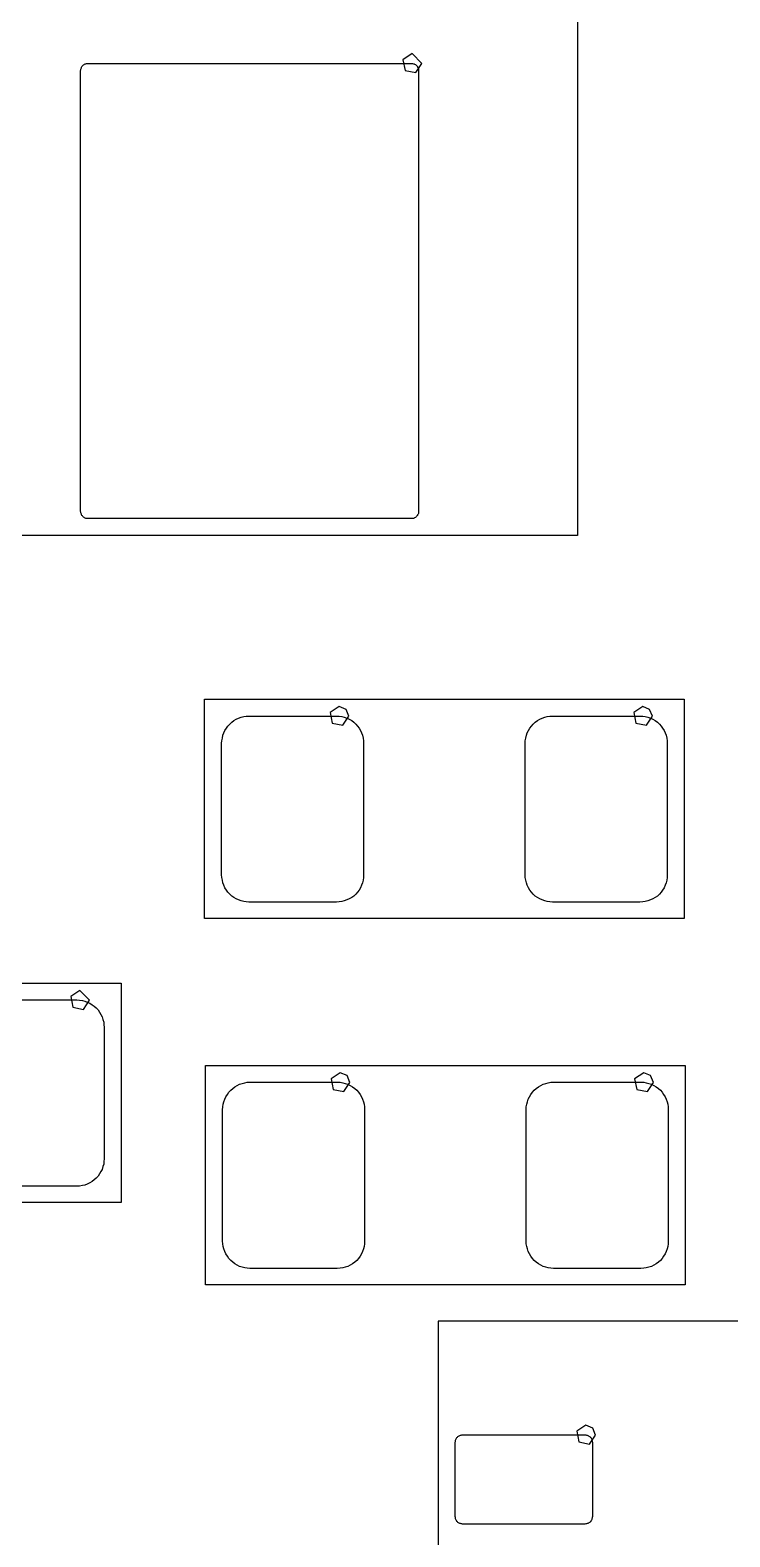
# Model space of a CAD drawing. Extents: x 114 to 258, y 8 to 198.
# Drawn here: x 138.16 to 145.3, y 135.54 to 150.92 of the extents above; entities that cross this region are included whole.
import ezdxf

# ---------------------------------------------------------------- set-up
doc = ezdxf.new("R2010")
doc.units = 0

msp = doc.modelspace()

# ---------------------------------------------------------------- linework, layer by layer
at = {"layer": 'Layer 1', "color": 7}
for points in [[(143.74876, 159.56006), (143.74876, 145.76024)], [(142.058644, 150.680906), (141.966256, 150.619174), (141.987933, 150.510195), (142.096912, 150.488518), (142.158644, 150.580906), (142.058644, 150.680906), (142.058644, 150.680906)], [(138.67384, 150.5075), (138.67638, 150.51512)], [(138.67384, 146.00662), (138.67384, 150.5075)], [(138.67638, 150.52274), (138.67892, 150.53036)], [(138.67638, 150.51512), (138.67638, 150.52274)], [(138.67892, 150.53036), (138.68146, 150.53544)], [(138.68146, 150.53544), (138.684, 150.54306)], [(138.684, 150.54306), (138.68654, 150.54814)], [(138.68654, 150.54814), (138.69162, 150.55576)], [(138.69162, 150.55576), (138.6967, 150.56084)], [(138.6967, 150.56084), (138.70178, 150.56592)], [(138.70178, 150.56592), (138.7094, 150.571)], [(138.7094, 150.571), (138.71448, 150.57354)], [(138.71448, 150.57354), (138.7221, 150.57608)], [(138.7221, 150.57608), (138.72718, 150.57862)], [(138.72718, 150.57862), (138.7348, 150.58116)], [(138.7348, 150.58116), (138.74242, 150.58116)], [(138.74242, 150.58116), (138.75004, 150.58116)], [(138.75004, 150.58116), (142.0495, 150.58116)], [(142.0495, 150.58116), (142.05712, 150.58116)], [(142.05712, 150.58116), (142.06474, 150.58116)], [(142.06474, 150.58116), (142.07236, 150.57862)], [(142.07236, 150.57862), (142.07998, 150.57608)], [(142.07998, 150.57608), (142.08506, 150.57354)], [(142.08506, 150.57354), (142.09268, 150.571)], [(142.09268, 150.571), (142.09776, 150.56592)], [(142.09776, 150.56592), (142.10284, 150.56084)], [(142.10284, 150.56084), (142.10792, 150.55576)], [(142.10792, 150.55576), (142.113, 150.54814)], [(142.113, 150.54814), (142.11554, 150.54306)], [(142.11554, 150.54306), (142.12062, 150.53544)], [(142.12062, 150.53544), (142.12316, 150.53036)], [(142.12316, 150.53036), (142.12316, 150.52274)], [(142.12316, 150.52274), (142.1257, 150.51512)], [(142.1257, 150.51512), (142.1257, 150.5075)], [(142.1257, 150.5075), (142.1257, 146.00662)], [(138.67638, 145.999), (138.67384, 146.00662)], [(142.1257, 146.00662), (142.1257, 145.999)], [(138.67638, 145.99392), (138.67638, 145.999)], [(138.67892, 145.9863), (138.67638, 145.99392)], [(138.68146, 145.97868), (138.67892, 145.9863)], [(138.684, 145.97106), (138.68146, 145.97868)], [(138.68654, 145.96598), (138.684, 145.97106)], [(138.69162, 145.9609), (138.68654, 145.96598)], [(138.6967, 145.95328), (138.69162, 145.9609)], [(138.70178, 145.9482), (138.6967, 145.95328)], [(138.7094, 145.94566), (138.70178, 145.9482)], [(138.71448, 145.94058), (138.7094, 145.94566)], [(138.7221, 145.93804), (138.71448, 145.94058)], [(138.72718, 145.9355), (138.7221, 145.93804)], [(138.7348, 145.93296), (138.72718, 145.9355)], [(138.74242, 145.93296), (138.7348, 145.93296)], [(138.75004, 145.93296), (138.74242, 145.93296)], [(142.0495, 145.93296), (138.75004, 145.93296)], [(142.05712, 145.93296), (142.0495, 145.93296)], [(142.06474, 145.93296), (142.05712, 145.93296)], [(142.07236, 145.9355), (142.06474, 145.93296)], [(142.07998, 145.93804), (142.07236, 145.9355)], [(142.08506, 145.94058), (142.07998, 145.93804)], [(142.09268, 145.94566), (142.08506, 145.94058)], [(142.09776, 145.9482), (142.09268, 145.94566)], [(142.10284, 145.95328), (142.09776, 145.9482)], [(142.10792, 145.9609), (142.10284, 145.95328)], [(142.113, 145.96598), (142.10792, 145.9609)], [(142.11554, 145.97106), (142.113, 145.96598)], [(142.12062, 145.97868), (142.11554, 145.97106)], [(142.12316, 145.9863), (142.12062, 145.97868)], [(142.1257, 145.999), (142.12316, 145.99392)], [(142.12316, 145.99392), (142.12316, 145.9863)], [(143.74876, 145.76024), (137.04824, 145.76024)], [(139.93876, 141.84864), (139.93876, 144.08892)], [(139.93876, 144.08892), (144.83842, 144.08892)], [(141.314678, 144.01493), (141.22229, 143.953198), (141.243967, 143.844219), (141.352946, 143.822542), (141.414678, 143.91493), (141.385389, 143.985641), (141.314678, 144.01493), (141.314678, 144.01493)], [(144.414748, 144.01493), (144.32236, 143.953198), (144.344037, 143.844219), (144.453016, 143.822542), (144.514748, 143.91493), (144.485459, 143.985641), (144.414748, 144.01493), (144.414748, 144.01493)], [(144.83842, 144.08892), (144.83842, 141.84864)], [(140.19784, 143.83492), (140.21816, 143.85524)], [(140.21816, 143.85524), (140.23848, 143.87048)], [(140.23848, 143.87048), (140.26134, 143.88572)], [(140.26134, 143.88572), (140.28674, 143.89588)], [(140.28674, 143.89588), (140.31214, 143.90604)], [(140.31214, 143.90604), (140.34008, 143.91112)], [(140.34008, 143.91112), (140.36548, 143.9162)], [(140.36548, 143.9162), (140.39342, 143.9162)], [(140.39342, 143.9162), (141.2875, 143.9162)], [(141.2875, 143.9162), (141.3129, 143.9162)], [(141.3129, 143.9162), (141.34084, 143.91112)], [(141.34084, 143.91112), (141.36624, 143.90604)], [(141.36624, 143.90604), (141.39418, 143.89588)], [(141.39418, 143.89588), (141.41704, 143.88572)], [(141.41704, 143.88572), (141.44244, 143.87048)], [(141.44244, 143.87048), (141.46276, 143.85524)], [(141.46276, 143.85524), (141.48308, 143.83492)], [(143.29664, 143.83492), (143.31696, 143.85524)], [(143.31696, 143.85524), (143.33982, 143.87048)], [(143.33982, 143.87048), (143.36268, 143.88572)], [(143.36268, 143.88572), (143.38808, 143.89588)], [(143.38808, 143.89588), (143.41348, 143.90604)], [(143.41348, 143.90604), (143.43888, 143.91112)], [(143.43888, 143.91112), (143.46682, 143.9162)], [(143.46682, 143.9162), (143.49476, 143.9162)], [(143.49476, 143.9162), (144.3863, 143.9162)], [(144.3863, 143.9162), (144.41424, 143.9162)], [(144.41424, 143.9162), (144.43964, 143.91112)], [(144.43964, 143.91112), (144.46758, 143.90604)], [(144.46758, 143.90604), (144.49298, 143.89588)], [(144.49298, 143.89588), (144.51838, 143.88572)], [(144.51838, 143.88572), (144.54124, 143.87048)], [(144.54124, 143.87048), (144.5641, 143.85524)], [(144.5641, 143.85524), (144.58442, 143.83492)], [(140.12164, 143.69268), (140.12672, 143.72062)], [(140.12672, 143.72062), (140.13688, 143.74602)], [(140.13688, 143.74602), (140.14704, 143.76888)], [(140.14704, 143.76888), (140.16228, 143.79428)], [(140.16228, 143.79428), (140.17752, 143.8146)], [(140.17752, 143.8146), (140.19784, 143.83492)], [(141.48308, 143.83492), (141.50086, 143.8146)], [(141.50086, 143.8146), (141.51864, 143.79428)], [(141.51864, 143.79428), (141.53134, 143.76888)], [(141.53134, 143.76888), (141.54404, 143.74602)], [(141.54404, 143.74602), (141.5542, 143.72062)], [(141.5542, 143.72062), (141.55928, 143.69268)], [(143.22044, 143.69268), (143.22806, 143.72062)], [(143.22806, 143.72062), (143.23568, 143.74602)], [(143.23568, 143.74602), (143.24838, 143.76888)], [(143.24838, 143.76888), (143.26108, 143.79428)], [(143.26108, 143.79428), (143.27886, 143.8146)], [(143.27886, 143.8146), (143.29664, 143.83492)], [(144.58442, 143.83492), (144.6022, 143.8146)], [(144.6022, 143.8146), (144.61744, 143.79428)], [(144.61744, 143.79428), (144.63268, 143.76888)], [(144.63268, 143.76888), (144.64284, 143.74602)], [(144.64284, 143.74602), (144.653, 143.72062)], [(144.653, 143.72062), (144.66062, 143.69268)], [(140.11402, 143.63934), (140.11656, 143.66474)], [(140.11402, 142.29568), (140.11402, 143.63934)], [(140.11656, 143.66474), (140.12164, 143.69268)], [(141.55928, 143.69268), (141.56436, 143.66474)], [(141.56436, 143.66474), (141.56436, 143.63934)], [(141.56436, 143.63934), (141.56436, 142.29568)], [(143.21536, 143.66474), (143.22044, 143.69268)], [(143.21536, 143.63934), (143.21536, 143.66474)], [(143.21536, 142.29568), (143.21536, 143.63934)], [(144.66062, 143.69268), (144.66316, 143.66474)], [(144.66316, 143.66474), (144.6657, 143.63934)], [(144.6657, 143.63934), (144.6657, 142.29568)], [(140.11656, 142.26774), (140.11402, 142.29568)], [(140.12164, 142.24234), (140.11656, 142.26774)], [(140.12672, 142.2144), (140.12164, 142.24234)], [(140.13688, 142.189), (140.12672, 142.2144)], [(140.14704, 142.1636), (140.13688, 142.189)], [(140.16228, 142.14074), (140.14704, 142.1636)], [(141.53134, 142.1636), (141.51864, 142.14074)], [(141.54404, 142.189), (141.53134, 142.1636)], [(141.5542, 142.2144), (141.54404, 142.189)], [(141.55928, 142.24234), (141.5542, 142.2144)], [(141.56436, 142.26774), (141.55928, 142.24234)], [(141.56436, 142.29568), (141.56436, 142.26774)], [(143.21536, 142.26774), (143.21536, 142.29568)], [(143.22044, 142.24234), (143.21536, 142.26774)], [(143.22806, 142.2144), (143.22044, 142.24234)], [(143.23568, 142.189), (143.22806, 142.2144)], [(143.24838, 142.1636), (143.23568, 142.189)], [(143.26108, 142.14074), (143.24838, 142.1636)], [(144.63268, 142.1636), (144.61744, 142.14074)], [(144.64284, 142.189), (144.63268, 142.1636)], [(144.653, 142.2144), (144.64284, 142.189)], [(144.66062, 142.24234), (144.653, 142.2144)], [(144.66316, 142.26774), (144.66062, 142.24234)], [(144.6657, 142.29568), (144.66316, 142.26774)], [(140.17752, 142.12042), (140.16228, 142.14074)], [(140.19784, 142.1001), (140.17752, 142.12042)], [(140.21816, 142.07978), (140.19784, 142.1001)], [(140.23848, 142.06454), (140.21816, 142.07978)], [(140.26134, 142.0493), (140.23848, 142.06454)], [(140.28674, 142.03914), (140.26134, 142.0493)], [(140.31214, 142.02898), (140.28674, 142.03914)], [(140.34008, 142.0239), (140.31214, 142.02898)], [(140.36548, 142.01882), (140.34008, 142.0239)], [(140.39342, 142.01628), (140.36548, 142.01882)], [(141.2875, 142.01628), (140.39342, 142.01628)], [(141.3129, 142.01882), (141.2875, 142.01628)], [(141.34084, 142.0239), (141.3129, 142.01882)], [(141.36624, 142.02898), (141.34084, 142.0239)], [(141.39418, 142.03914), (141.36624, 142.02898)], [(141.41704, 142.0493), (141.39418, 142.03914)], [(141.44244, 142.06454), (141.41704, 142.0493)], [(141.46276, 142.07978), (141.44244, 142.06454)], [(141.48308, 142.1001), (141.46276, 142.07978)], [(141.50086, 142.12042), (141.48308, 142.1001)], [(141.51864, 142.14074), (141.50086, 142.12042)], [(143.27886, 142.12042), (143.26108, 142.14074)], [(143.29664, 142.1001), (143.27886, 142.12042)], [(143.31696, 142.07978), (143.29664, 142.1001)], [(143.33982, 142.06454), (143.31696, 142.07978)], [(143.36268, 142.0493), (143.33982, 142.06454)], [(143.38808, 142.03914), (143.36268, 142.0493)], [(143.41348, 142.02898), (143.38808, 142.03914)], [(143.43888, 142.0239), (143.41348, 142.02898)], [(143.46682, 142.01882), (143.43888, 142.0239)], [(143.49476, 142.01628), (143.46682, 142.01882)], [(144.3863, 142.01628), (143.49476, 142.01628)], [(144.41424, 142.01882), (144.3863, 142.01628)], [(144.43964, 142.0239), (144.41424, 142.01882)], [(144.46758, 142.02898), (144.43964, 142.0239)], [(144.49298, 142.03914), (144.46758, 142.02898)], [(144.51838, 142.0493), (144.49298, 142.03914)], [(144.54124, 142.06454), (144.51838, 142.0493)], [(144.5641, 142.07978), (144.54124, 142.06454)], [(144.58442, 142.1001), (144.5641, 142.07978)], [(144.6022, 142.12042), (144.58442, 142.1001)], [(144.61744, 142.14074), (144.6022, 142.12042)], [(144.83842, 141.84864), (139.93876, 141.84864)], [(134.1882, 141.18824), (139.08786, 141.18824)], [(138.66495, 141.115012), (138.572562, 141.05328), (138.594239, 140.944301), (138.703218, 140.922624), (138.76495, 141.015012), (138.66495, 141.115012), (138.66495, 141.115012)], [(139.08786, 141.18824), (139.08786, 138.9505)], [(137.7442, 141.01806), (138.63574, 141.01806)], [(138.63574, 141.01806), (138.66368, 141.01552)], [(138.66368, 141.01552), (138.69162, 141.01298)], [(138.69162, 141.01298), (138.71702, 141.00536)], [(138.71702, 141.00536), (138.74242, 140.9952)], [(138.74242, 140.9952), (138.76782, 140.98504)], [(138.76782, 140.98504), (138.79068, 140.9698)], [(138.79068, 140.9698), (138.81354, 140.95456)], [(138.81354, 140.95456), (138.83386, 140.93678)], [(138.83386, 140.93678), (138.85164, 140.91646)], [(138.85164, 140.91646), (138.86688, 140.8936)], [(138.86688, 140.8936), (138.88212, 140.87074)], [(138.88212, 140.87074), (138.89482, 140.84534)], [(138.89482, 140.84534), (138.90244, 140.81994)], [(138.90244, 140.81994), (138.91006, 140.792)], [(138.91006, 140.792), (138.9126, 140.7666)], [(138.9126, 140.7666), (138.91514, 140.73866)], [(138.91514, 140.73866), (138.91514, 139.395)], [(139.94892, 138.10976), (139.94892, 140.35004)], [(139.94892, 140.35004), (144.84858, 140.35004)], [(144.84858, 140.35004), (144.84858, 138.10976)], [(140.2969, 140.157), (140.3223, 140.16462)], [(140.3223, 140.16462), (140.35024, 140.17224)], [(140.35024, 140.17224), (140.37564, 140.17732)], [(140.37564, 140.17732), (140.40358, 140.17732)], [(140.40358, 140.17732), (141.29512, 140.17732)], [(141.324838, 140.275034), (141.23245, 140.213302), (141.254127, 140.104323), (141.363106, 140.082646), (141.424838, 140.175034), (141.395549, 140.245745), (141.324838, 140.275034), (141.324838, 140.275034)], [(141.29512, 140.17732), (141.32306, 140.17732)], [(141.32306, 140.17732), (141.351, 140.17224)], [(141.351, 140.17224), (141.3764, 140.16462)], [(141.3764, 140.16462), (141.4018, 140.157)], [(143.39824, 140.157), (143.42364, 140.16462)], [(143.42364, 140.16462), (143.44904, 140.17224)], [(143.44904, 140.17224), (143.47698, 140.17732)], [(143.47698, 140.17732), (143.50492, 140.17732)], [(143.50492, 140.17732), (144.39646, 140.17732)], [(144.424654, 140.275034), (144.332266, 140.213302), (144.353943, 140.104323), (144.462922, 140.082646), (144.524654, 140.175034), (144.495365, 140.245745), (144.424654, 140.275034), (144.424654, 140.275034)], [(144.39646, 140.17732), (144.4244, 140.17732)], [(144.4244, 140.17732), (144.4498, 140.17224)], [(144.4498, 140.17224), (144.47774, 140.16462)], [(144.47774, 140.16462), (144.50314, 140.157)], [(140.13688, 139.9792), (140.14704, 140.0046)], [(140.14704, 140.0046), (140.1572, 140.03)], [(140.1572, 140.03), (140.17244, 140.05286)], [(140.17244, 140.05286), (140.18768, 140.07572)], [(140.18768, 140.07572), (140.208, 140.09604)], [(140.208, 140.09604), (140.22832, 140.11382)], [(140.22832, 140.11382), (140.24864, 140.1316)], [(140.24864, 140.1316), (140.2715, 140.1443)], [(140.2715, 140.1443), (140.2969, 140.157)], [(141.4018, 140.157), (141.4272, 140.1443)], [(141.4272, 140.1443), (141.45006, 140.1316)], [(141.45006, 140.1316), (141.47292, 140.11382)], [(141.47292, 140.11382), (141.49324, 140.09604)], [(141.49324, 140.09604), (141.51102, 140.07572)], [(141.51102, 140.07572), (141.5288, 140.05286)], [(141.5288, 140.05286), (141.5415, 140.03)], [(141.5415, 140.03), (141.5542, 140.0046)], [(141.5542, 140.0046), (141.56436, 139.9792)], [(143.23822, 139.9792), (143.24584, 140.0046)], [(143.24584, 140.0046), (143.25854, 140.03)], [(143.25854, 140.03), (143.27124, 140.05286)], [(143.27124, 140.05286), (143.28902, 140.07572)], [(143.28902, 140.07572), (143.3068, 140.09604)], [(143.3068, 140.09604), (143.32712, 140.11382)], [(143.32712, 140.11382), (143.34998, 140.1316)], [(143.34998, 140.1316), (143.37284, 140.1443)], [(143.37284, 140.1443), (143.39824, 140.157)], [(144.50314, 140.157), (144.52854, 140.1443)], [(144.52854, 140.1443), (144.5514, 140.1316)], [(144.5514, 140.1316), (144.57426, 140.11382)], [(144.57426, 140.11382), (144.59458, 140.09604)], [(144.59458, 140.09604), (144.61236, 140.07572)], [(144.61236, 140.07572), (144.6276, 140.05286)], [(144.6276, 140.05286), (144.64284, 140.03)], [(144.64284, 140.03), (144.653, 140.0046)], [(144.653, 140.0046), (144.66316, 139.9792)], [(140.12418, 139.89792), (140.12672, 139.92586)], [(140.12418, 138.5568), (140.12418, 139.89792)], [(140.12672, 139.92586), (140.12926, 139.9538)], [(140.12926, 139.9538), (140.13688, 139.9792)], [(141.56436, 139.9792), (141.56944, 139.9538)], [(141.56944, 139.9538), (141.57452, 139.92586)], [(141.57452, 139.92586), (141.57452, 139.89792)], [(141.57452, 139.89792), (141.57452, 138.5568)], [(143.22552, 139.92586), (143.2306, 139.9538)], [(143.22552, 139.89792), (143.22552, 139.92586)], [(143.22552, 138.5568), (143.22552, 139.89792)], [(143.2306, 139.9538), (143.23822, 139.9792)], [(144.66316, 139.9792), (144.67078, 139.9538)], [(144.67078, 139.9538), (144.67332, 139.92586)], [(144.67332, 139.92586), (144.67586, 139.89792)], [(144.67586, 139.89792), (144.67586, 138.5568)], [(138.91514, 139.395), (138.9126, 139.3696)], [(138.86688, 139.2426), (138.85164, 139.21974)], [(138.88212, 139.26546), (138.86688, 139.2426)], [(138.89482, 139.28832), (138.88212, 139.26546)], [(138.90244, 139.31626), (138.89482, 139.28832)], [(138.91006, 139.34166), (138.90244, 139.31626)], [(138.9126, 139.3696), (138.91006, 139.34166)], [(138.63574, 139.11814), (137.7442, 139.11814)], [(138.66368, 139.11814), (138.63574, 139.11814)], [(138.69162, 139.12322), (138.66368, 139.11814)], [(138.71702, 139.1283), (138.69162, 139.12322)], [(138.74242, 139.13846), (138.71702, 139.1283)], [(138.76782, 139.15116), (138.74242, 139.13846)], [(138.79068, 139.16386), (138.76782, 139.15116)], [(138.81354, 139.18164), (138.79068, 139.16386)], [(138.83386, 139.19942), (138.81354, 139.18164)], [(138.85164, 139.21974), (138.83386, 139.19942)], [(139.08786, 138.9505), (134.1882, 138.9505)], [(140.12672, 138.52886), (140.12418, 138.5568)], [(140.12926, 138.50092), (140.12672, 138.52886)], [(140.13688, 138.47552), (140.12926, 138.50092)], [(140.14704, 138.45012), (140.13688, 138.47552)], [(141.56436, 138.47552), (141.5542, 138.45012)], [(141.56944, 138.50092), (141.56436, 138.47552)], [(141.57452, 138.52886), (141.56944, 138.50092)], [(141.57452, 138.5568), (141.57452, 138.52886)], [(143.22552, 138.52886), (143.22552, 138.5568)], [(143.2306, 138.50092), (143.22552, 138.52886)], [(143.23822, 138.47552), (143.2306, 138.50092)], [(143.24584, 138.45012), (143.23822, 138.47552)], [(144.66316, 138.47552), (144.653, 138.45012)], [(144.67078, 138.50092), (144.66316, 138.47552)], [(144.67332, 138.52886), (144.67078, 138.50092)], [(144.67586, 138.5568), (144.67332, 138.52886)], [(140.1572, 138.42472), (140.14704, 138.45012)], [(140.17244, 138.40186), (140.1572, 138.42472)], [(140.18768, 138.379), (140.17244, 138.40186)], [(140.208, 138.35868), (140.18768, 138.379)], [(140.22832, 138.3409), (140.208, 138.35868)], [(140.24864, 138.32566), (140.22832, 138.3409)], [(140.2715, 138.31042), (140.24864, 138.32566)], [(141.45006, 138.32566), (141.4272, 138.31042)], [(141.47292, 138.3409), (141.45006, 138.32566)], [(141.49324, 138.35868), (141.47292, 138.3409)], [(141.51102, 138.379), (141.49324, 138.35868)], [(141.5288, 138.40186), (141.51102, 138.379)], [(141.5415, 138.42472), (141.5288, 138.40186)], [(141.5542, 138.45012), (141.5415, 138.42472)], [(143.25854, 138.42472), (143.24584, 138.45012)], [(143.27124, 138.40186), (143.25854, 138.42472)], [(143.28902, 138.379), (143.27124, 138.40186)], [(143.3068, 138.35868), (143.28902, 138.379)], [(143.32712, 138.3409), (143.3068, 138.35868)], [(143.34998, 138.32566), (143.32712, 138.3409)], [(143.37284, 138.31042), (143.34998, 138.32566)], [(144.5514, 138.32566), (144.52854, 138.31042)], [(144.57426, 138.3409), (144.5514, 138.32566)], [(144.59458, 138.35868), (144.57426, 138.3409)], [(144.61236, 138.379), (144.59458, 138.35868)], [(144.6276, 138.40186), (144.61236, 138.379)], [(144.64284, 138.42472), (144.6276, 138.40186)], [(144.653, 138.45012), (144.64284, 138.42472)], [(140.2969, 138.29772), (140.2715, 138.31042)], [(140.3223, 138.2901), (140.2969, 138.29772)], [(140.35024, 138.28248), (140.3223, 138.2901)], [(140.37564, 138.27994), (140.35024, 138.28248)], [(140.40358, 138.2774), (140.37564, 138.27994)], [(141.29512, 138.2774), (140.40358, 138.2774)], [(141.32306, 138.27994), (141.29512, 138.2774)], [(141.351, 138.28248), (141.32306, 138.27994)], [(141.3764, 138.2901), (141.351, 138.28248)], [(141.4018, 138.29772), (141.3764, 138.2901)], [(141.4272, 138.31042), (141.4018, 138.29772)], [(143.39824, 138.29772), (143.37284, 138.31042)], [(143.42364, 138.2901), (143.39824, 138.29772)], [(143.44904, 138.28248), (143.42364, 138.2901)], [(143.47698, 138.27994), (143.44904, 138.28248)], [(143.50492, 138.2774), (143.47698, 138.27994)], [(144.39646, 138.2774), (143.50492, 138.2774)], [(144.4244, 138.27994), (144.39646, 138.2774)], [(144.4498, 138.28248), (144.4244, 138.27994)], [(144.47774, 138.2901), (144.4498, 138.28248)], [(144.50314, 138.29772), (144.47774, 138.2901)], [(144.52854, 138.31042), (144.50314, 138.29772)], [(144.84858, 138.10976), (139.94892, 138.10976)], [(142.32382, 137.73892), (142.32382, 133.23804)], [(151.67356, 137.73892), (142.32382, 137.73892)], [(143.833596, 136.675854), (143.741208, 136.614122), (143.762885, 136.505143), (143.871864, 136.483466), (143.933596, 136.575854), (143.904307, 136.646565), (143.833596, 136.675854), (143.833596, 136.675854)], [(142.49908, 136.50194), (142.50162, 136.50956)], [(142.49908, 135.74248), (142.49908, 136.50194)], [(142.50162, 136.51718), (142.50416, 136.5248)], [(142.50162, 136.50956), (142.50162, 136.51718)], [(142.50416, 136.5248), (142.5067, 136.52988)], [(142.5067, 136.52988), (142.50924, 136.5375)], [(142.50924, 136.5375), (142.51178, 136.54512)], [(142.51178, 136.54512), (142.51686, 136.5502)], [(142.51686, 136.5502), (142.52194, 136.55528)], [(142.52194, 136.55528), (142.52702, 136.56036)], [(142.52702, 136.56036), (142.53464, 136.56544)], [(142.53464, 136.56544), (142.53972, 136.56798)], [(142.53972, 136.56798), (142.54734, 136.57052)], [(142.54734, 136.57052), (142.55242, 136.57306)], [(142.55242, 136.57306), (142.56004, 136.5756)], [(142.56004, 136.5756), (142.56766, 136.57814)], [(142.56766, 136.57814), (142.57528, 136.57814)], [(142.57528, 136.57814), (143.82496, 136.57814)], [(143.82496, 136.57814), (143.83258, 136.57814)], [(143.83258, 136.57814), (143.8402, 136.5756)], [(143.8402, 136.5756), (143.84782, 136.57306)], [(143.84782, 136.57306), (143.8529, 136.57052)], [(143.8529, 136.57052), (143.86052, 136.56798)], [(143.86052, 136.56798), (143.8656, 136.56544)], [(143.8656, 136.56544), (143.87322, 136.56036)], [(143.87322, 136.56036), (143.8783, 136.55528)], [(143.8783, 136.55528), (143.88338, 136.5502)], [(143.88338, 136.5502), (143.88846, 136.54512)], [(143.88846, 136.54512), (143.891, 136.5375)], [(143.891, 136.5375), (143.89354, 136.52988)], [(143.89354, 136.52988), (143.89608, 136.5248)], [(143.89608, 136.5248), (143.89862, 136.51718)], [(143.89862, 136.51718), (143.89862, 136.50956)], [(143.89862, 136.50956), (143.90116, 136.50194)], [(143.90116, 136.50194), (143.90116, 135.74248)], [(142.50162, 135.73486), (142.49908, 135.74248)], [(142.50162, 135.72724), (142.50162, 135.73486)], [(142.50416, 135.71962), (142.50162, 135.72724)], [(142.5067, 135.71454), (142.50416, 135.71962)], [(142.50924, 135.70692), (142.5067, 135.71454)], [(142.51178, 135.70184), (142.50924, 135.70692)], [(142.51686, 135.69422), (142.51178, 135.70184)], [(143.88846, 135.70184), (143.88338, 135.69422)], [(143.891, 135.70692), (143.88846, 135.70184)], [(143.89354, 135.71454), (143.891, 135.70692)], [(143.89608, 135.71962), (143.89354, 135.71454)], [(143.89862, 135.72724), (143.89608, 135.71962)], [(143.90116, 135.74248), (143.89862, 135.73486)], [(143.89862, 135.73486), (143.89862, 135.72724)], [(142.52194, 135.68914), (142.51686, 135.69422)], [(142.52702, 135.68406), (142.52194, 135.68914)], [(142.53464, 135.67898), (142.52702, 135.68406)], [(142.53972, 135.67644), (142.53464, 135.67898)], [(142.54734, 135.6739), (142.53972, 135.67644)], [(142.55242, 135.67136), (142.54734, 135.6739)], [(142.56004, 135.66882), (142.55242, 135.67136)], [(142.56766, 135.66882), (142.56004, 135.66882)], [(142.57528, 135.66628), (142.56766, 135.66882)], [(143.82496, 135.66628), (142.57528, 135.66628)], [(143.83258, 135.66882), (143.82496, 135.66628)], [(143.8402, 135.66882), (143.83258, 135.66882)], [(143.84782, 135.67136), (143.8402, 135.66882)], [(143.8529, 135.6739), (143.84782, 135.67136)], [(143.86052, 135.67644), (143.8529, 135.6739)], [(143.8656, 135.67898), (143.86052, 135.67644)], [(143.87322, 135.68406), (143.8656, 135.67898)], [(143.8783, 135.68914), (143.87322, 135.68406)], [(143.88338, 135.69422), (143.8783, 135.68914)]]:
    msp.add_lwpolyline(points, dxfattribs=at)

doc.saveas('drawing.dxf')
